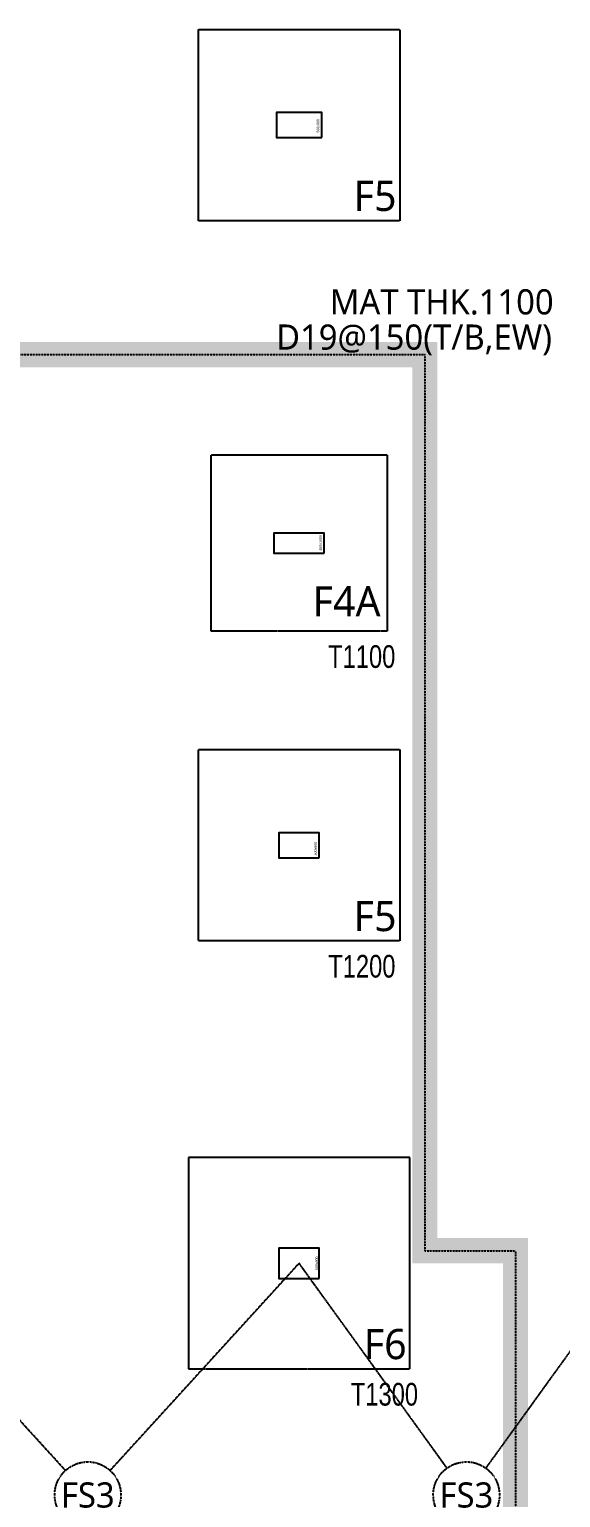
# Model space of a CAD drawing. Header units: millimetres. Extents: x 43843 to 1069877, y 60576 to 148433.
# Drawn here: x 608169 to 618730, y 102708 to 131862 of the extents above; entities that cross this region are included whole.
import ezdxf
from ezdxf.enums import TextEntityAlignment as Align

# ---------------------------------------------------------------- set-up
doc = ezdxf.new("R2010")
doc.units = ezdxf.units.MM
for name, pattern in [('H', [1.3, 0.8, -0.5]), ('HID', [2.5, 1.5, -1]), ('HIDDEN', [0.375, 0.25, -0.125])]:
    doc.linetypes.add(name, pattern=pattern)
for name, color, linetype in [('-S_F', 7, 'Continuous'), ('-S_F_NAME', 7, 'Continuous'), ('-S_TEXT', 255, 'Continuous'), ('8', 8, 'Continuous'), ('S-FND_내수압 슬래브 구간', 7, 'Continuous'), ('XR-지하주차장$0$AA-COL', 2, 'Continuous'), ('기초', 7, 'Continuous')]:
    doc.layers.add(name, color=color, linetype=linetype)
doc.layers.add('DEFPOINT', color=142, linetype='Continuous', plot=False)
doc.styles.add('EST', font='')
doc.styles.add('XR-지하주차장$0$Standard', font='arial.ttf')
doc.styles.add('맑은고딕', font='malgun.ttf')
doc.styles.get('EST').set_extended_font_data('HYHeadLine-Medium')

# ---------------------------------------------------------------- blocks, each defined once
blk = doc.blocks.new('zw$D357')
at = {"layer": '-S_F', "linetype": 'HIDDEN', "lineweight": -3}
for points in [[(-19409.62759540649, -226.6534820720553), (-15409.62759540649, -226.6534820720553), (-15409.62759540649, -4026.653482072055), (-19409.62759540649, -4026.653482072055)], [(-19159.62759540556, -8677.762082045898), (-15659.62759540556, -8677.762082045898), (-15659.62759540556, -12177.76208204589), (-19159.62759540556, -12177.76208204589)], [(-19409.62759540765, -14526.65348207205), (-15409.62759540765, -14526.65348207205), (-15409.62759540765, -18326.65348207205), (-19409.62759540765, -18326.65348207205)], [(-19608.4662049585, -22625.54484472983), (-19608.4662049585, -26825.54484472983), (-15208.4662049585, -26825.54484472983), (-15208.4662049585, -22625.54484472983)]]:
    blk.add_lwpolyline(points, close=True, dxfattribs=at)
at = {"layer": 'XR-지하주차장$0$AA-COL'}
for points in [[(-16959.62759536504, -2376.764954982325), (-16959.62759536504, -1876.764954982325), (-17859.62759536505, -1876.764954982325), (-17859.62759536505, -2376.764954982325)], [(-16909.6275954037, -10626.76495500095), (-16909.6275954037, -10226.76495500095), (-17909.6275954037, -10226.76495500095), (-17909.6275954037, -10626.76495500095)], [(-17009.62759540369, -16676.76495500095), (-17009.62759540369, -16176.76495500095), (-17809.6275954037, -16176.76495500095), (-17809.6275954037, -16676.76495500095)], [(-17009.62759540369, -25026.76495500095), (-17009.62759540369, -24426.76495500095), (-17809.6275954037, -24426.76495500095), (-17809.6275954037, -25026.76495500095)]]:
    blk.add_lwpolyline(points, close=True, dxfattribs=at)
at = {"layer": '기초', "color": 6, "linetype": 'HID', "ltscale": 3, "const_width": 500}
blk.add_lwpolyline([(-56498.19192278548, -55179.49009371176), (-56497.66029514815, -13109.48375289421), (-51183.36221641278, -13098.65892140847), (-51183.36221641255, -15034.76066461298), (-51183.34348332206, -15034.76066461298), (-51183.34348332206, -15046.77595059294), (-37284.86666548718, -15025.10676782392), (-37297.86901842244, -6685.479806887918), (-14909.64353988901, -6684.054340347647), (-14909.64353988901, -24464.4900604235), (-14909.62480679829, -24464.49006084446), (-14909.62480679829, -24476.50534640346), (-13109.20024625421, -24476.54583629407), (-13108.92086913786, -55179.49009371176)], close=True, dxfattribs=at)
at = {"layer": 'Defpoints', "style": 'XR-지하주차장$0$Standard'}
for s, p in [('500x900', (-17009.62759536505, -2276.764954982326)), ('400x1000', (-16959.6275954037, -10576.76495500095)), ('500x800', (-17059.6275954037, -16626.76495500095))]:
    blk.add_text(s, height=50, rotation=90, dxfattribs=at).set_placement(p)
at = {"layer": 'Defpoints', "color": 1, "style": 'XR-지하주차장$0$Standard'}
blk.add_text('600x800', height=50.00000000000001, rotation=90, dxfattribs=at).set_placement((-17059.6275954037, -24726.76495500095), align=Align.MIDDLE)
blk = doc.blocks.new('zw$1B46')
at = {"layer": 'S-FND_내수압 슬래브 구간', "color": 1, "linetype": 'H', "lineweight": -2}
for p, q in [((12649.99999999744, 16251.10867471061), (16406.58618841343, 12136.2565764822)), ((17293.41381158679, 12136.2565764822), (21050.00000000303, 16251.10867471061)), ((23989.7051552115, 12183.57550544478), (21049.89304113947, 16251.10867487918)), ((27699.9999999979, 16251.10867487918), (24760.18788588373, 12183.57550538704))]:
    blk.add_line(p, q, dxfattribs=at)
for centre in [(16850.00000000023, 11650.55435604043), (24374.9465205078, 11650.55435604043)]:
    blk.add_circle(centre, 657.6643940850194, dxfattribs=at)
at = {"layer": 'S-FND_내수압 슬래브 구간', "color": 1, "linetype": 'H', "lineweight": -2, "style": '맑은고딕'}
for p in [(16850.00000000023, 11650.55435604043), (24374.9465205078, 11650.55435604043)]:
    blk.add_text('FS3', height=500, rotation=359.9999999966649, dxfattribs=at).set_placement(p, align=Align.MIDDLE_CENTER)
blk = doc.blocks.new('zw$FD59')
at = {"layer": '-S_TEXT', "color": 6, "lineweight": -3, "style": '맑은고딕'}
for s, p in [('MAT THK.1100', (-1592.6321542121, 34491.06504209153)), ('D19@150(T/B,EW)', (-2658.189219429623, 33791.06504209154))]:
    blk.add_text(s, height=500, dxfattribs=at).set_placement(p, align=Align.MIDDLE_LEFT)

msp = doc.modelspace()

# ---------------------------------------------------------------- linework, layer by layer
at = {"layer": 'DEFPOINT', "linetype": 'HID', "ltscale": 3}
msp.add_lwpolyline([(574442.8186777654, 76909.034944491), (574443.3503054028, 118979.0412853085), (579757.6483841382, 118989.8661167943), (579757.6483841382, 117053.7643735898), (579757.6671172288, 117053.7643735898), (579757.6671172288, 117041.7490876098), (593656.143935064, 117063.4182703788), (593643.1415821287, 125403.0452313148), (616031.3670606619, 125404.4706978551), (616031.3670606619, 107624.0349777792), (616031.3857937526, 107624.0349773583), (616031.3857937526, 107612.0196917993), (617831.8103542967, 107611.9792019087), (617832.089731413, 76909.034944491)], close=True, dxfattribs=at)

# ---------------------------------------------------------------- block references
msp.add_blockref('zw$FD59', (615732.5499524825, 91960.76295615686))
at = {"layer": '8'}
msp.add_blockref('zw$D357', (630941.0106005511, 132088.5250382027), dxfattribs=at)
at = {"layer": 'DEFPOINT'}
msp.add_blockref('zw$1B46', (592481.3830051451, 91110.76291878847), dxfattribs=at)

# ---------------------------------------------------------------- texts
at = {"layer": '-S_F_NAME', "lineweight": -3, "style": '맑은고딕'}
for s, p in [('F5', (615041.9102874725, 128556.8141097617)), ('F4A', (614475.9817303346, 120505.7055097879)), ('F5', (615041.9102874711, 114256.8141097617)), ('F6', (615243.0716779205, 105757.9227471039))]:
    msp.add_text(s, height=600, rotation=359.9999999966649, dxfattribs=at).set_placement(p, align=Align.MIDDLE_CENTER)
at = {"layer": 'DEFPOINT', "color": 1, "style": 'EST', "width": 0.8}
for s, p in [('T1100', (614776.5195870503, 119408.4348291783, 2.3739983697e-06)), ('T1200', (614779.0351109012, 113259.5434291521, 2.3739983697e-06)), ('T1300', (615227.6809774974, 104760.6520664943, 2.3739983697e-06))]:
    msp.add_text(s, height=450, dxfattribs=at).set_placement(p, align=Align.MIDDLE_CENTER)

doc.saveas('drawing.dxf')
